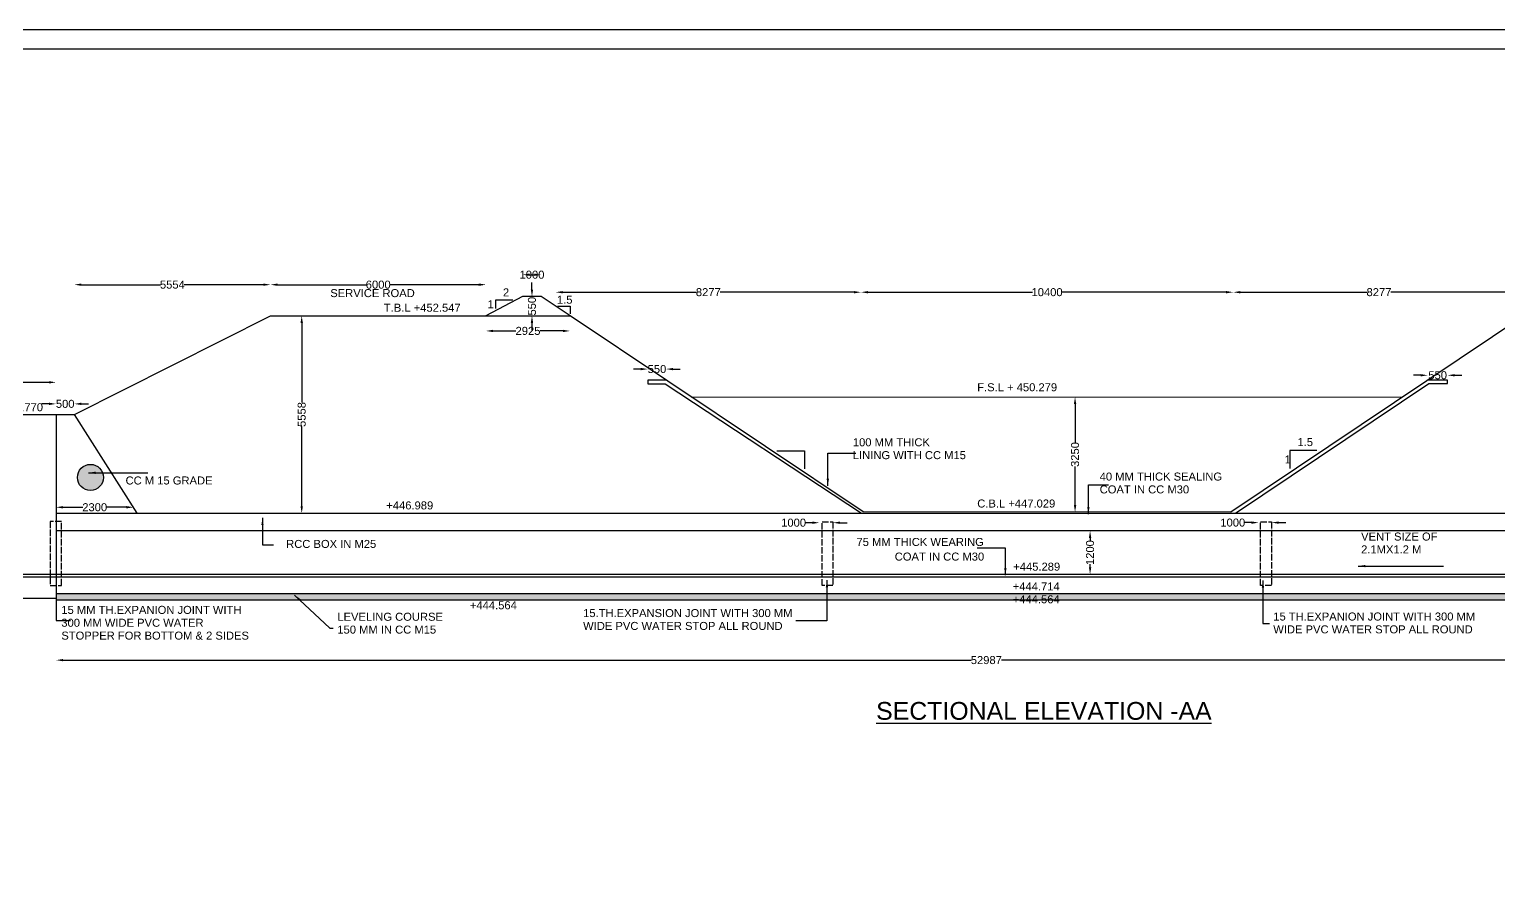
# Model space of a CAD drawing. Header units: millimetres. Extents: x 1443109 to 1578238, y 45507392 to 45603504.
# Drawn here: x 1474982 to 1516279, y 45579469 to 45603504 of the extents above; entities that cross this region are included whole.
import ezdxf

# ---------------------------------------------------------------- set-up
doc = ezdxf.new("R2010")
doc.units = ezdxf.units.MM
doc.header["$MEASUREMENT"] = 0
doc.linetypes.add('ACAD_ISO02W100', pattern=[15, 12, -3])
for name, color, linetype in [('DIMENSIONS', 7, 'Continuous'), ('DRAWING', 2, 'Continuous'), ('TEXT', 7, 'Continuous')]:
    doc.layers.add(name, color=color, linetype=linetype)
doc.styles.get("Standard").update_dxf_attribs({"font": 'arial.ttf', "height": 225})
doc.dimstyles.get("Standard").update_dxf_attribs({"dimtxt": 225, "dimasz": 200, "dimexe": 0.18, "dimexo": 0.0625, "dimgap": 0.09, "dimtad": 0, "dimdec": 0, "dimzin": 0, "dimdsep": 46, "dimtxsty": 'Standard', "dimcen": 0.09, "dimse1": 1, "dimse2": 1, "dimadec": 0, "dimazin": 0, "dimtfac": 1, "dimtdec": 0, "dimtofl": 0, "dimtmove": 0, "dimatfit": 3, "dimfxl": 1, "dimtolj": 1, "dimtzin": 0, "dimarcsym": 0})
pattern_1 = [(50, (0, 0), (358.6300913, -31.3760675), [37.5, -412.5]), (355, (0, 0), (-69.3756668, 376.0960669), [30, -330]), (100.4514, (29.9, -2.6), (289.2546909, 344.719771), [31.870095, -350.571056]), (46.1842, (0, 100), (533.6205243, -82.759507), [56.25, -618.75]), (96.6356, (44.47, 93.1), (467.331353, 487.0589355), [47.805144, -525.8565]), (351.1842, (0, 100), (467.3309726, 487.0593005), [45, -495]), (21, (50, 75), (298.453526, -201.3094453), [37.5, -412.5]), (326, (50, 75), (121.657666, 362.5750225), [30, -330]), (71.4514, (74.87, 58.22), (420.1113143, 161.2652484), [31.870095, -350.571056]), (37.5, (0, 0), (6.07992766, 166.4469269), [0, -326, 0, -335, 0, -331.25]), (7.5, (0, 0), (131.5347687, 197.20585594), [0, -191, 0, -318.5, 0, -126.25]), (327.5, (-111.5, 0), (266.9112181, -11.27743587), [0, -125, 0, -390, 0, -517.5]), (317.5, (-161.5, 0), (291.5930847, 50.0524912), [0, -162.5, 0, -259, 0, -367.5])]

# ---------------------------------------------------------------- blocks, each defined once
blk = doc.blocks.new('*D112')
at = {"layer": 'Defpoints', "color": 0, "transparency": 16777216}
for p in [(1475730, 45593585), (1465753, 45592679), (1475730, 45592679)]:
    blk.add_point(p, dxfattribs=at)
at = {"layer": 'DIMENSIONS', "color": 0, "lineweight": -2, "transparency": 16777216}
for p, q in [((1465953, 45593585), (1470329, 45593585)), ((1475530, 45593585), (1471154, 45593585))]:
    blk.add_line(p, q, dxfattribs=at)
at = {"layer": 'DIMENSIONS', "color": 0, "transparency": 16777216}
for points in [[(1465953, 45593619), (1465953, 45593552), (1465753, 45593585)], [(1475530, 45593619), (1475530, 45593552), (1475730, 45593585)]]:
    blk.add_solid(points, dxfattribs=at)
at = {"layer": 'DIMENSIONS', "color": 0, "transparency": 16777216, "insert": (1470742, 45593585), "char_height": 225, "attachment_point": 5}
blk.add_mtext('\\A1;10050', dxfattribs=at)
blk = doc.blocks.new('*D113')
at = {"layer": 'Defpoints', "color": 0, "transparency": 16777216}
for p in [(1476246, 45592980), (1475730, 45592679), (1476246, 45592679)]:
    blk.add_point(p, dxfattribs=at)
at = {"layer": 'DIMENSIONS', "color": 0, "lineweight": -2, "transparency": 16777216}
for p, q in [((1475530, 45592980), (1475330, 45592980)), ((1476446, 45592980), (1476646, 45592980))]:
    blk.add_line(p, q, dxfattribs=at)
at = {"layer": 'DIMENSIONS', "color": 0, "transparency": 16777216}
for points in [[(1475530, 45593014), (1475530, 45592947), (1475730, 45592980)], [(1476446, 45593014), (1476446, 45592947), (1476246, 45592980)]]:
    blk.add_solid(points, dxfattribs=at)
at = {"layer": 'DIMENSIONS', "color": 0, "transparency": 16777216, "insert": (1475988, 45592980), "char_height": 225, "attachment_point": 5}
blk.add_mtext('\\A1;500', dxfattribs=at)
blk = doc.blocks.new('*D114')
at = {"layer": 'Defpoints', "color": 0, "transparency": 16777216}
for p in [(1481759, 45596330), (1481759, 45595456), (1476244, 45592679)]:
    blk.add_point(p, dxfattribs=at)
at = {"layer": 'DIMENSIONS', "color": 0, "lineweight": -2, "transparency": 16777216}
for p, q in [((1476444, 45596330), (1478666, 45596330)), ((1481559, 45596330), (1479337, 45596330))]:
    blk.add_line(p, q, dxfattribs=at)
at = {"layer": 'DIMENSIONS', "color": 0, "transparency": 16777216}
for points in [[(1476444, 45596363), (1476444, 45596297), (1476244, 45596330)], [(1481559, 45596363), (1481559, 45596297), (1481759, 45596330)]]:
    blk.add_solid(points, dxfattribs=at)
at = {"layer": 'DIMENSIONS', "color": 0, "transparency": 16777216, "insert": (1479001, 45596330), "char_height": 225, "attachment_point": 5}
blk.add_mtext('\\A1;5554', dxfattribs=at)
blk = doc.blocks.new('*D115')
at = {"layer": 'Defpoints', "color": 0, "transparency": 16777216}
for p in [(1487815, 45596330), (1481759, 45595456), (1487815, 45595456)]:
    blk.add_point(p, dxfattribs=at)
at = {"layer": 'DIMENSIONS', "color": 0, "lineweight": -2, "transparency": 16777216}
for p, q in [((1481959, 45596330), (1484451, 45596330)), ((1487615, 45596330), (1485123, 45596330))]:
    blk.add_line(p, q, dxfattribs=at)
at = {"layer": 'DIMENSIONS', "color": 0, "transparency": 16777216}
for points in [[(1481959, 45596363), (1481959, 45596297), (1481759, 45596330)], [(1487615, 45596363), (1487615, 45596297), (1487815, 45596330)]]:
    blk.add_solid(points, dxfattribs=at)
at = {"layer": 'DIMENSIONS', "color": 0, "transparency": 16777216, "insert": (1484787, 45596330), "char_height": 225, "attachment_point": 5}
blk.add_mtext('\\A1;6000', dxfattribs=at)
blk = doc.blocks.new('*D116')
at = {"layer": 'Defpoints', "color": 0, "transparency": 16777216}
for p in [(1489371, 45596609), (1488846, 45595994), (1489371, 45595994)]:
    blk.add_point(p, dxfattribs=at)
at = {"layer": 'DIMENSIONS', "color": 0, "lineweight": -2, "transparency": 16777216}
blk.add_line((1489046, 45596609), (1489171, 45596609), dxfattribs=at)
at = {"layer": 'DIMENSIONS', "color": 0, "transparency": 16777216}
for points in [[(1489046, 45596642), (1489046, 45596576), (1488846, 45596609)], [(1489171, 45596642), (1489171, 45596576), (1489371, 45596609)]]:
    blk.add_solid(points, dxfattribs=at)
at = {"layer": 'DIMENSIONS', "color": 0, "transparency": 16777216, "insert": (1489109, 45596609), "char_height": 225, "attachment_point": 5}
blk.add_mtext('\\A1;1000', dxfattribs=at)
blk = doc.blocks.new('*D117')
at = {"layer": 'Defpoints', "color": 0, "transparency": 16777216}
for p in [(1489109, 45595994), (1489109, 45595994), (1489126, 45595456)]:
    blk.add_point(p, dxfattribs=at)
at = {"layer": 'DIMENSIONS', "color": 0, "lineweight": -2, "transparency": 16777216}
for p, q in [((1489109, 45596194), (1489109, 45596394)), ((1489109, 45595256), (1489109, 45595056))]:
    blk.add_line(p, q, dxfattribs=at)
at = {"layer": 'DIMENSIONS', "color": 0, "transparency": 16777216}
for points in [[(1489075, 45596194), (1489142, 45596194), (1489109, 45595994)], [(1489075, 45595256), (1489142, 45595256), (1489109, 45595456)]]:
    blk.add_solid(points, dxfattribs=at)
at = {"layer": 'DIMENSIONS', "color": 0, "transparency": 16777216, "insert": (1489109, 45595725), "char_height": 225, "attachment_point": 5, "rotation": 90}
blk.add_mtext('\\A1;550', dxfattribs=at)
blk = doc.blocks.new('*D118')
at = {"layer": 'Defpoints', "color": 0, "transparency": 16777216}
for p in [(1487815, 45595456), (1490179, 45595456), (1490179, 45595030)]:
    blk.add_point(p, dxfattribs=at)
at = {"layer": 'DIMENSIONS', "color": 0, "lineweight": -2, "transparency": 16777216}
for p, q in [((1488015, 45595030), (1488658, 45595030)), ((1489979, 45595030), (1489336, 45595030))]:
    blk.add_line(p, q, dxfattribs=at)
at = {"layer": 'DIMENSIONS', "color": 0, "transparency": 16777216}
for points in [[(1488015, 45595063), (1488015, 45594996), (1487815, 45595030)], [(1489979, 45595063), (1489979, 45594996), (1490179, 45595030)]]:
    blk.add_solid(points, dxfattribs=at)
at = {"layer": 'DIMENSIONS', "color": 0, "transparency": 16777216, "insert": (1488997, 45595030), "char_height": 225, "attachment_point": 5}
blk.add_mtext('\\A1;2925', dxfattribs=at)
blk = doc.blocks.new('*D119')
at = {"layer": 'Defpoints', "color": 0, "transparency": 16777216}
for p in [(1489775, 45596118), (1489775, 45595725), (1498356, 45589982)]:
    blk.add_point(p, dxfattribs=at)
at = {"layer": 'DIMENSIONS', "color": 0, "lineweight": -2, "transparency": 16777216}
for p, q in [((1489975, 45596118), (1493729, 45596118)), ((1498156, 45596118), (1494402, 45596118))]:
    blk.add_line(p, q, dxfattribs=at)
at = {"layer": 'DIMENSIONS', "color": 0, "transparency": 16777216}
for points in [[(1489975, 45596151), (1489975, 45596085), (1489775, 45596118)], [(1498156, 45596151), (1498156, 45596085), (1498356, 45596118)]]:
    blk.add_solid(points, dxfattribs=at)
at = {"layer": 'DIMENSIONS', "color": 0, "transparency": 16777216, "insert": (1494065, 45596118), "char_height": 225, "attachment_point": 5}
blk.add_mtext('\\A1;8277', dxfattribs=at)
blk = doc.blocks.new('*D120')
at = {"layer": 'Defpoints', "color": 0, "transparency": 16777216}
for p in [(1508819, 45596118), (1498356, 45589982), (1508819, 45589982)]:
    blk.add_point(p, dxfattribs=at)
at = {"layer": 'DIMENSIONS', "color": 0, "lineweight": -2, "transparency": 16777216}
for p, q in [((1498556, 45596118), (1503175, 45596118)), ((1508619, 45596118), (1504000, 45596118))]:
    blk.add_line(p, q, dxfattribs=at)
at = {"layer": 'DIMENSIONS', "color": 0, "transparency": 16777216}
for points in [[(1498556, 45596151), (1498556, 45596085), (1498356, 45596118)], [(1508619, 45596151), (1508619, 45596085), (1508819, 45596118)]]:
    blk.add_solid(points, dxfattribs=at)
at = {"layer": 'DIMENSIONS', "color": 0, "transparency": 16777216, "insert": (1503587, 45596118), "char_height": 225, "attachment_point": 5}
blk.add_mtext('\\A1;10400', dxfattribs=at)
blk = doc.blocks.new('*D121')
at = {"layer": 'Defpoints', "color": 0, "transparency": 16777216}
for p in [(1517014, 45596118), (1517014, 45595470), (1508819, 45589982)]:
    blk.add_point(p, dxfattribs=at)
at = {"layer": 'DIMENSIONS', "color": 0, "lineweight": -2, "transparency": 16777216}
for p, q in [((1509019, 45596118), (1512580, 45596118)), ((1516814, 45596118), (1513253, 45596118))]:
    blk.add_line(p, q, dxfattribs=at)
at = {"layer": 'DIMENSIONS', "color": 0, "transparency": 16777216}
for points in [[(1509019, 45596151), (1509019, 45596085), (1508819, 45596118)], [(1516814, 45596151), (1516814, 45596085), (1517014, 45596118)]]:
    blk.add_solid(points, dxfattribs=at)
at = {"layer": 'DIMENSIONS', "color": 0, "transparency": 16777216, "insert": (1512916, 45596118), "char_height": 225, "attachment_point": 5}
blk.add_mtext('\\A1;8277', dxfattribs=at)
blk = doc.blocks.new('*D131')
at = {"layer": 'Defpoints', "color": 0, "transparency": 16777216}
for p in [(1509532, 45589661), (1509532, 45589643), (1509900, 45589661)]:
    blk.add_point(p, dxfattribs=at)
at = {"layer": 'DIMENSIONS', "color": 0, "lineweight": -2, "transparency": 16777216}
for p, q in [((1509332, 45589643), (1509132, 45589643)), ((1510100, 45589643), (1510300, 45589643))]:
    blk.add_line(p, q, dxfattribs=at)
at = {"layer": 'DIMENSIONS', "color": 0, "transparency": 16777216}
for points in [[(1509332, 45589676), (1509332, 45589610), (1509532, 45589643)], [(1510100, 45589676), (1510100, 45589610), (1509900, 45589643)]]:
    blk.add_solid(points, dxfattribs=at)
at = {"layer": 'DIMENSIONS', "color": 0, "transparency": 16777216, "insert": (1508807, 45589643), "char_height": 225, "attachment_point": 5}
blk.add_mtext('\\A1;1000', dxfattribs=at)
blk = doc.blocks.new('*D132')
at = {"layer": 'Defpoints', "color": 0, "transparency": 16777216}
for p in [(1504796, 45589412), (1504796, 45589412), (1504796, 45588190)]:
    blk.add_point(p, dxfattribs=at)
at = {"layer": 'DIMENSIONS', "color": 0, "lineweight": -2, "transparency": 16777216}
for p, q in [((1504796, 45589212), (1504796, 45589127)), ((1504796, 45588390), (1504796, 45588476))]:
    blk.add_line(p, q, dxfattribs=at)
at = {"layer": 'DIMENSIONS', "color": 0, "transparency": 16777216}
for points in [[(1504763, 45589212), (1504830, 45589212), (1504796, 45589412)], [(1504763, 45588390), (1504830, 45588390), (1504796, 45588190)]]:
    blk.add_solid(points, dxfattribs=at)
at = {"layer": 'DIMENSIONS', "color": 0, "transparency": 16777216, "insert": (1504796, 45588801), "char_height": 225, "attachment_point": 5, "rotation": 90}
blk.add_mtext('\\A1;1200', dxfattribs=at)
blk = doc.blocks.new('*D133')
at = {"layer": 'Defpoints', "color": 0, "transparency": 16777216}
for p in [(1504309, 45593174), (1504374, 45589940), (1504635, 45589940)]:
    blk.add_point(p, dxfattribs=at)
at = {"layer": 'DIMENSIONS', "color": 0, "lineweight": -2, "transparency": 16777216}
for p, q in [((1504374, 45592974), (1504374, 45591892)), ((1504374, 45590140), (1504374, 45591221))]:
    blk.add_line(p, q, dxfattribs=at)
at = {"layer": 'DIMENSIONS', "color": 0, "transparency": 16777216}
for points in [[(1504341, 45592974), (1504408, 45592974), (1504374, 45593174)], [(1504341, 45590140), (1504408, 45590140), (1504374, 45589940)]]:
    blk.add_solid(points, dxfattribs=at)
at = {"layer": 'DIMENSIONS', "color": 0, "transparency": 16777216, "insert": (1504374, 45591557), "char_height": 225, "attachment_point": 5, "rotation": 90}
blk.add_mtext('\\A1;3250', dxfattribs=at)
blk = doc.blocks.new('*D134')
at = {"layer": 'Defpoints', "color": 0, "transparency": 16777216}
for p in [(1497188, 45589661), (1497188, 45589640), (1497570, 45589661)]:
    blk.add_point(p, dxfattribs=at)
at = {"layer": 'DIMENSIONS', "color": 0, "lineweight": -2, "transparency": 16777216}
for p, q in [((1496988, 45589640), (1496788, 45589640)), ((1497770, 45589640), (1497970, 45589640))]:
    blk.add_line(p, q, dxfattribs=at)
at = {"layer": 'DIMENSIONS', "color": 0, "transparency": 16777216}
for points in [[(1496988, 45589674), (1496988, 45589607), (1497188, 45589640)], [(1497770, 45589674), (1497770, 45589607), (1497570, 45589640)]]:
    blk.add_solid(points, dxfattribs=at)
at = {"layer": 'DIMENSIONS', "color": 0, "transparency": 16777216, "insert": (1496463, 45589640), "char_height": 225, "attachment_point": 5}
blk.add_mtext('\\A1;1000', dxfattribs=at)
blk = doc.blocks.new('*D135')
at = {"layer": 'Defpoints', "color": 0, "transparency": 16777216}
for p in [(1482926, 45595456), (1482636, 45589905), (1482926, 45589905)]:
    blk.add_point(p, dxfattribs=at)
at = {"layer": 'DIMENSIONS', "color": 0, "lineweight": -2, "transparency": 16777216}
for p, q in [((1482636, 45595256), (1482636, 45593017)), ((1482636, 45590105), (1482636, 45592344))]:
    blk.add_line(p, q, dxfattribs=at)
at = {"layer": 'DIMENSIONS', "color": 0, "transparency": 16777216}
for points in [[(1482603, 45595256), (1482670, 45595256), (1482636, 45595456)], [(1482603, 45590105), (1482670, 45590105), (1482636, 45589905)]]:
    blk.add_solid(points, dxfattribs=at)
at = {"layer": 'DIMENSIONS', "color": 0, "transparency": 16777216, "insert": (1482636, 45592681), "char_height": 225, "attachment_point": 5, "rotation": 90}
blk.add_mtext('\\A1;5558', dxfattribs=at)
blk = doc.blocks.new('*D136')
at = {"layer": 'Defpoints', "color": 0, "transparency": 16777216}
for p in [(1475730, 45590040), (1477907, 45590074), (1477907, 45590074)]:
    blk.add_point(p, dxfattribs=at)
at = {"layer": 'DIMENSIONS', "color": 0, "lineweight": -2, "transparency": 16777216}
for p, q in [((1475930, 45590074), (1476481, 45590074)), ((1477707, 45590074), (1477156, 45590074))]:
    blk.add_line(p, q, dxfattribs=at)
at = {"layer": 'DIMENSIONS', "color": 0, "transparency": 16777216}
for points in [[(1475930, 45590108), (1475930, 45590041), (1475730, 45590074)], [(1477707, 45590108), (1477707, 45590041), (1477907, 45590074)]]:
    blk.add_solid(points, dxfattribs=at)
at = {"layer": 'DIMENSIONS', "color": 0, "transparency": 16777216, "insert": (1476818, 45590074), "char_height": 225, "attachment_point": 5}
blk.add_mtext('\\A1;2300', dxfattribs=at)
blk = doc.blocks.new('*D139')
at = {"layer": 'Defpoints', "color": 0, "transparency": 16777216}
for p in [(1475730, 45587524), (1528030, 45587422), (1528030, 45585778)]:
    blk.add_point(p, dxfattribs=at)
at = {"layer": 'DIMENSIONS', "color": 0, "lineweight": -2, "transparency": 16777216}
for p, q in [((1475930, 45585778), (1501457, 45585778)), ((1527830, 45585778), (1502304, 45585778))]:
    blk.add_line(p, q, dxfattribs=at)
at = {"layer": 'DIMENSIONS', "color": 0, "transparency": 16777216}
for points in [[(1475930, 45585811), (1475930, 45585745), (1475730, 45585778)], [(1527830, 45585811), (1527830, 45585745), (1528030, 45585778)]]:
    blk.add_solid(points, dxfattribs=at)
at = {"layer": 'DIMENSIONS', "color": 0, "transparency": 16777216, "insert": (1501880, 45585778), "char_height": 225, "attachment_point": 5}
blk.add_mtext('\\A1;52987', dxfattribs=at)
blk = doc.blocks.new('*D155')
at = {"layer": 'Defpoints', "color": 0, "transparency": 16777216}
for p in [(1492366, 45593650), (1492877, 45593958), (1492877, 45593650)]:
    blk.add_point(p, dxfattribs=at)
at = {"layer": 'DRAWING', "color": 0, "lineweight": -2, "transparency": 16777216}
for p, q in [((1492166, 45593958), (1491966, 45593958)), ((1493077, 45593958), (1493277, 45593958))]:
    blk.add_line(p, q, dxfattribs=at)
at = {"layer": 'DRAWING', "color": 0, "transparency": 16777216}
for points in [[(1492166, 45593991), (1492166, 45593924), (1492366, 45593958)], [(1493077, 45593991), (1493077, 45593924), (1492877, 45593958)]]:
    blk.add_solid(points, dxfattribs=at)
at = {"layer": 'DRAWING', "color": 0, "transparency": 16777216, "insert": (1492622, 45593958), "char_height": 225, "attachment_point": 5}
blk.add_mtext('\\A1;550', dxfattribs=at)
blk = doc.blocks.new('*D156')
at = {"layer": 'Defpoints', "color": 0, "transparency": 16777216}
for p in [(1514288, 45593645), (1514844, 45593784), (1514844, 45593645)]:
    blk.add_point(p, dxfattribs=at)
at = {"layer": 'DRAWING', "color": 0, "lineweight": -2, "transparency": 16777216}
for p, q in [((1514088, 45593784), (1513888, 45593784)), ((1515044, 45593784), (1515244, 45593784))]:
    blk.add_line(p, q, dxfattribs=at)
at = {"layer": 'DRAWING', "color": 0, "transparency": 16777216}
for points in [[(1514088, 45593817), (1514088, 45593751), (1514288, 45593784)], [(1515044, 45593817), (1515044, 45593751), (1514844, 45593784)]]:
    blk.add_solid(points, dxfattribs=at)
at = {"layer": 'DRAWING', "color": 0, "transparency": 16777216, "insert": (1514566, 45593784), "char_height": 225, "attachment_point": 5}
blk.add_mtext('\\A1;550', dxfattribs=at)

msp = doc.modelspace()

# ---------------------------------------------------------------- hatches: boundary and pattern name
at = {"layer": 'DRAWING'}
h = msp.add_hatch(dxfattribs=at)
h.set_pattern_fill('AR-CONC', color=0, scale=50, style=0)
h.set_pattern_definition(pattern_1)
edge = h.paths.add_edge_path()
edge.add_arc((1537225, 45589232), 367.5, 0, 360)
edge = h.paths.add_edge_path()
edge.add_arc((1527228.5, 45590922), 372.1, 0, 360)
edge = h.paths.add_edge_path()
edge.add_arc((1476697.5, 45590913.5), 365.8, 0, 360)
h = msp.add_hatch(dxfattribs=at)
h.set_pattern_fill('AR-CONC', color=0, scale=50, style=0)
h.set_pattern_definition(pattern_1)
h.paths.add_polyline_path([(1528030, 45587637.5), (1475730.1, 45587637.5), (1475730.1, 45587469.6), (1528030, 45587469.6)])
h.paths.add_polyline_path([(1502564.2, 45587314.6), (1503998.9, 45587314.6), (1503998.9, 45587659.3), (1502564.2, 45587659.3)], flags=9)
h.paths.add_polyline_path([(1517920.9, 45587206.7), (1519355.5, 45587206.7), (1519355.5, 45587551.3), (1517920.9, 45587551.3)], flags=9)

# ---------------------------------------------------------------- linework, layer by layer
at = {"layer": 'DIMENSIONS', "color": 0}
msp.add_lwpolyline([(1577648.5, 45507856), (1443672.5, 45507856), (1443672.5, 45602955), (1577648.5, 45602955)], close=True, dxfattribs=at)
msp.add_lwpolyline([(1495993, 45591662.5), (1496766, 45591662.5), (1496766, 45591154.5)], dxfattribs=at)
at = {"layer": 'DRAWING', "color": 0}
msp.add_lwpolyline([(1443109, 45603504.5), (1578100, 45603504.5), (1578100, 45507392), (1443109, 45507392)], close=True, dxfattribs=at)
for points in [[(1455776.4, 45592678.6), (1476245.6, 45592678.6), (1481758.9, 45595456.3), (1490179.3, 45595456.3), (1489370.6, 45595993.6), (1488846.5, 45595993.6), (1487815, 45595456.3)], [(1488569, 45595897.5), (1488082, 45595897.5), (1488082, 45595661.5)], [(1489830, 45595725.5), (1490185, 45595725.5), (1490185, 45595506)], [(1517014, 45595470.1), (1508752.5, 45589938), (1498415.5, 45589942.5), (1490179.3, 45595456.3)], [(1492877, 45593650.3), (1492366.5, 45593650.3), (1492366.5, 45593539), (1492857, 45593539), (1498371, 45589905.2)], [(1508885, 45589905.2), (1514314.5, 45593548.5), (1514843.5, 45593548.5), (1514843.5, 45593645), (1514287.8, 45593644.6)], [(1493595.6, 45593169.2), (1513590.3, 45593177.5)], [(1445475.7, 45588190.4), (1538441.7, 45588190.4), (1538441.7, 45587421.5), (1528030, 45587421.5), (1528030, 45592703.1), (1548009.4, 45592703.1), (1551154.9, 45590589.4), (1556562.3, 45590589.4)], [(1475730.1, 45592678.6), (1475730.1, 45589412.5)], [(1478014.5, 45589905.2), (1476245.6, 45592678.6)], [(1511173, 45591669.5), (1510407.5, 45591669.5), (1510407.5, 45591164.5)], [(1465721.4, 45588121.2), (1535789, 45588121.2), (1537583.6, 45590540.2), (1538039.7, 45590540.2)], [(1475730.1, 45589905.2), (1528030, 45589905.2)], [(1528030, 45589412.5), (1475730.1, 45589412.5), (1475730.1, 45586890.9), (1476141.4, 45586890.9)], [(1468326, 45587523.6), (1475730.1, 45587523.6)], [(1528030, 45587637.5), (1475730.1, 45587637.5)], [(1475730.1, 45587469.6), (1528030, 45587469.6)]]:
    msp.add_lwpolyline(points, dxfattribs=at)
at = {"layer": 'DRAWING', "color": 0, "linetype": 'ACAD_ISO02W100', "ltscale": 15}
for points in [[(1475562.6, 45587878.6), (1475885.3, 45587878.6), (1475885.3, 45589671.4), (1475562.6, 45589671.4)], [(1497263, 45589661), (1497569.5, 45589661), (1497569.5, 45587874), (1497263, 45587874)], [(1509587.5, 45589661), (1509899.5, 45589661), (1509899.5, 45587878.5), (1509587.5, 45587878.5)]]:
    msp.add_lwpolyline(points, close=True, dxfattribs=at)
at = {"layer": 'DRAWING', "color": 0}
msp.add_circle((1476697.5, 45590913.5), 365.8, dxfattribs=at)

# ---------------------------------------------------------------- texts
at = {"layer": 'TEXT', "color": 0}
for s, height, p in [('SERVICE ROAD ', 225, (1483439.2, 45595980.6)), ('2', 225, (1488293.3, 45596000.2)), ('T.B.L +452.547', 225, (1484946.3, 45595570.1)), ('1', 225, (1487862.7, 45595667.8)), ('1.5', 225, (1489810.3, 45595794.9)), ('F.S.L + 450.279', 225, (1501624.3, 45593334.5)), ('+449.770', 225, (1474044.9, 45592772.7)), ('100 MM THICK ', 225, (1498128.1, 45591788.1)), ('1.5', 225, (1510625, 45591794)), ('LINING WITH CC M15 ', 225, (1498128.1, 45591426.7)), ('1', 225, (1510265.1, 45591306.2)), ('CC M 15 GRADE ', 225, (1477685.2, 45590714.4)), ('40 MM THICK SEALING ', 225, (1505066.2, 45590824.9)), ('COAT IN CC M30 ', 225, (1505066.2, 45590463.5)), ('+446.989', 225, (1485013.6, 45590013.9)), ('C.B.L +447.029', 225, (1501624.3, 45590067.5)), ('RCC BOX IN M25', 225, (1482199.3, 45588931.3)), ('75 MM THICK WEARING ', 225, (1498230.3, 45588986.6)), ('VENT SIZE OF ', 225, (1512413.8, 45589139.1)), ('COAT IN CC M30 ', 225, (1499305.3, 45588575.8)), ('2.1MX1.2 M', 225, (1512413.8, 45588777.6)), ('+445.289', 225, (1502636.1, 45588292.3)), ('+444.714', 225, (1502621.7, 45587737.4)), ('+444.564', 225, (1487364, 45587207.9)), ('+444.564', 225, (1502621.7, 45587375.9)), ('15 MM TH.EXPANION JOINT WITH ', 225, (1475879.6, 45587077.7)), ('LEVELING COURSE', 225, (1483637.9, 45586884.8)), ('15.TH.EXPANSION JOINT WITH 300 MM ', 225, (1490546.7, 45586988.2)), ('15 TH.EXPANION JOINT WITH 300 MM', 225, (1509946, 45586891.5)), ('300 MM WIDE PVC WATER ', 225, (1475879.6, 45586716.2)), ('150 MM IN CC M15  ', 225, (1483637.9, 45586523.4)), ('WIDE PVC WATER STOP ALL ROUND', 225, (1490546.7, 45586626.7)), ('WIDE PVC WATER STOP ALL ROUND ', 225, (1509946, 45586530)), ('STOPPER FOR BOTTOM & 2 SIDES ', 225, (1475879.6, 45586354.8)), ('%%USECTIONAL ELEVATION -AA', 500, (1498782.3, 45584102))]:
    msp.add_text(s, height=height, dxfattribs=at).set_placement(p)

# ---------------------------------------------------------------- dimensions: what is measured, and where the dimension line sits
at = {"layer": 'DIMENSIONS', "color": 0}
dim = msp.add_linear_dim(base=(1489370.6, 45596609), p1=(1488846.5, 45595993.6), p2=(1489370.6, 45595993.6), text='1000', dimstyle='Standard', dxfattribs=at)
dim.commit()
dim.dimension.update_dxf_attribs({"geometry": '*D116', "text_midpoint": (1489108.5, 45596609), "dimtype": 160})
for base, p1, p2, text, picture, middle in [((1481758.9, 45596330), (1476244, 45592678.6), (1481758.9, 45595456.3), '5554', '*D114', (1479001.5, 45596330)), ((1487815, 45596330), (1481758.9, 45595456.3), (1487815, 45595456.3), '6000', '*D115', (1484787, 45596330)), ((1489775, 45596118), (1498355.8, 45589982.5), (1489775, 45595725), '8277', '*D119', (1494065.4, 45596118)), ((1508818.9, 45596118), (1498355.8, 45589982.5), (1508818.9, 45589982.5), '10400', '*D120', (1503587.4, 45596118)), ((1517014, 45596118), (1508818.9, 45589982.5), (1517014, 45595470.1), '8277', '*D121', (1512916.4, 45596118)), ((1490179.3, 45595029.5), (1487815, 45595456.3), (1490179.3, 45595456.3), '2925', '*D118', (1488997.1, 45595029.5)), ((1475730.1, 45593585.2), (1465753, 45592678.6), (1475730.1, 45592678.6), '10050', '*D112', (1470741.5, 45593585.2)), ((1476245.6, 45592980.5), (1475730.1, 45592678.6), (1476245.6, 45592678.6), '500', '*D113', (1475987.8, 45592980.5)), ((1477906.7, 45590074.2), (1475730.1, 45590040), (1477906.7, 45590074.2), '2300', '*D136', (1476818.4, 45590074.2)), ((1497188, 45589640.5), (1497569.5, 45589661), (1497188, 45589661), '1000', '*D134', (1496462.9, 45589640.5)), ((1509532, 45589643), (1509899.5, 45589661), (1509532, 45589661), '1000', '*D131', (1508806.9, 45589643)), ((1528030, 45585778), (1475730.1, 45587523.6), (1528030, 45587421.5), '52987', '*D139', (1501880, 45585778))]:
    dim = msp.add_linear_dim(base=base, p1=p1, p2=p2, text=text, dimstyle='Standard', dxfattribs=at)
    dim.commit()
    dim.dimension.update_dxf_attribs({"geometry": picture, "text_midpoint": middle})
for base, p1, p2, text, picture, middle in [((1489108.5, 45595993.6), (1489126, 45595456.3), (1489108.5, 45595993.6), '550', '*D117', (1489108.5, 45595725)), ((1482636.5, 45589905.2), (1482926.5, 45595456.3), (1482926.5, 45589905.2), '5558', '*D135', (1482636.5, 45592680.8)), ((1504374.5, 45589939.8), (1504309, 45593173.7), (1504635.5, 45589939.8), '3250', '*D133', (1504374.5, 45591556.7)), ((1504796.5, 45589412.5), (1504796.5, 45588190.4), (1504796.5, 45589412.5), '1200', '*D132', (1504796.5, 45588801.4))]:
    dim = msp.add_linear_dim(base=base, p1=p1, p2=p2, angle=90, text=text, dimstyle='Standard', dxfattribs=at)
    dim.commit()
    dim.dimension.update_dxf_attribs({"geometry": picture, "text_midpoint": middle})
at = {"layer": 'DRAWING', "color": 0}
for base, p1, p2, picture, middle in [((1492877, 45593957.5), (1492366.5, 45593650.3), (1492877, 45593650.3), '*D155', (1492621.8, 45593957.5)), ((1514843.5, 45593784), (1514287.8, 45593644.6), (1514843.5, 45593645), '*D156', (1514565.6, 45593784))]:
    dim = msp.add_linear_dim(base=base, p1=p1, p2=p2, text='550', dimstyle='Standard', dxfattribs=at)
    dim.commit()
    dim.dimension.update_dxf_attribs({"geometry": picture, "text_midpoint": middle})

# ---------------------------------------------------------------- leaders
at = {"layer": 'DIMENSIONS', "color": 0}
for points in [[(1497424.5, 45590673.5), (1497424.5, 45591596), (1498210.5, 45591596)], [(1476644, 45591042.5), (1478312, 45591042.5)], [(1504749, 45589882), (1504749, 45590706.5), (1505313, 45590706.5)], [(1481533.5, 45589773), (1481533.5, 45589020), (1481846, 45589020)], [(1502415.5, 45588164), (1502415.5, 45588924.5), (1501626, 45588924.5)], [(1512333, 45588421), (1514734.5, 45588421)], [(1497400, 45588024.5), (1497400, 45586878.5), (1496529.5, 45586878.5)], [(1509655, 45588013.5), (1509655, 45586810.5), (1509835, 45586810.5)], [(1482437.5, 45587605.5), (1483427, 45586672.5), (1483523.5, 45586672.5)]]:
    msp.add_leader(points, dimstyle='Standard', override={"dimgap": 0.09, "dimtad": 0}, dxfattribs=at)

doc.saveas('drawing.dxf')
